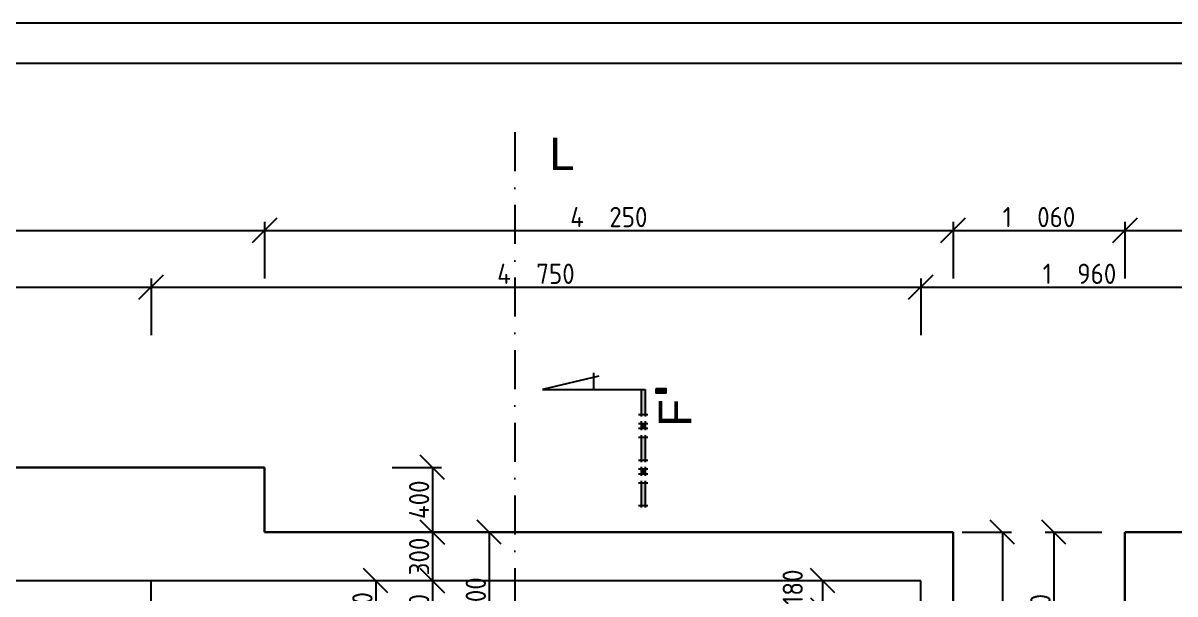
# Model space of a CAD drawing. Extents: x 4511820 to 5180432, y -1526536 to -944957.
# Drawn here: x 5148382 to 5155492, y -1440099 to -1436577 of the extents above; entities that cross this region are included whole.
import ezdxf

# ---------------------------------------------------------------- set-up
doc = ezdxf.new("R2010")
doc.units = 0
doc.header["$MEASUREMENT"] = 0
doc.linetypes.add('BODKOCIARKOVANA_3', pattern=[5.6, 3, -1.3, 0, -1.3])
doc.layers.get('0').update_dxf_attribs({"linetype": 'CONTINUOUS'})
doc.layers.get('Defpoints').update_dxf_attribs({"color": 61, "linetype": 'CONTINUOUS'})
for name, color, linetype in [('KÓTY', 4, 'CONTINUOUS'), ('MÚRY', 1, 'CONTINUOUS'), ('osi', 253, 'CONTINUOUS'), ('TENKÁ', 7, 'CONTINUOUS')]:
    doc.layers.add(name, color=color, linetype=linetype)
doc.styles.add('styl1', font='arial.ttf')
doc.styles.add('STYLE1', font='isocp.shx')
doc.dimstyles.new('STANDARD-50', dxfattribs={"dimtxt": 125, "dimasz": 150, "dimexe": 10, "dimexo": 200, "dimgap": 20, "dimtad": 1, "dimdsep": 46, "dimlunit": 6, "dimtxsty": 'STYLE1', "dimblk1": 'OBLIQUE', "dimblk2": 'OBLIQUE', "dimsah": 1, "dimcen": 2.5, "dimse1": 1, "dimse2": 1, "dimadec": 0, "dimazin": 0, "dimtfac": 1, "dimtmove": 1, "dimatfit": 3, "dimldrblk": 'OBLIQUE', "dimfxl": 1, "dimtolj": 1, "dimtzin": 0, "dimarcsym": 0})

# ---------------------------------------------------------------- blocks, each defined once
blk = doc.blocks.new('_OBLIQUE')
at = {"color": 0, "linetype": 'ByBlock'}
blk.add_line((-0.5, -0.5), (0.5, 0.5), dxfattribs=at)
blk = doc.blocks.new('*D37854')
at = {"layer": 'Defpoints', "color": 0}
for p in [(5149872.5, -1437856.5), (5135542.5, -1439318), (5149872.5, -1439318)]:
    blk.add_point(p, dxfattribs=at)
at = {"layer": 'KÓTY', "color": 0, "lineweight": -2}
blk.add_line((5135542.5, -1437856.5), (5149872.5, -1437856.5), dxfattribs=at)
at = {"layer": 'KÓTY', "color": 0, "linetype": 'ByBlock', "lineweight": -2, "xscale": 150, "yscale": 150, "zscale": 150, "rotation": 180}
blk.add_blockref('_OBLIQUE', (5135542.5, -1437856.5), dxfattribs=at)
at = {"layer": 'KÓTY', "color": 0, "linetype": 'ByBlock', "lineweight": -2, "xscale": 150, "yscale": 150, "zscale": 150}
blk.add_blockref('_OBLIQUE', (5149872.5, -1437856.5), dxfattribs=at)
at = {"layer": 'KÓTY', "color": 0, "insert": (5142707.5, -1437774), "char_height": 125, "attachment_point": 5, "style": 'STYLE1'}
blk.add_mtext('\\A1;14ﾠ330', dxfattribs=at)
blk = doc.blocks.new('*D37855')
at = {"layer": 'Defpoints', "color": 0}
for p in [(5154122.5, -1437856.5), (5149872.5, -1439318), (5154122.5, -1439718)]:
    blk.add_point(p, dxfattribs=at)
at = {"layer": 'KÓTY', "color": 0, "lineweight": -2}
blk.add_line((5149872.5, -1437856.5), (5154122.5, -1437856.5), dxfattribs=at)
at = {"layer": 'KÓTY', "color": 0, "linetype": 'ByBlock', "lineweight": -2, "xscale": 150, "yscale": 150, "zscale": 150, "rotation": 180}
blk.add_blockref('_OBLIQUE', (5149872.5, -1437856.5), dxfattribs=at)
at = {"layer": 'KÓTY', "color": 0, "linetype": 'ByBlock', "lineweight": -2, "xscale": 150, "yscale": 150, "zscale": 150}
blk.add_blockref('_OBLIQUE', (5154122.5, -1437856.5), dxfattribs=at)
at = {"layer": 'KÓTY', "color": 0, "insert": (5151997.5, -1437774), "char_height": 125, "attachment_point": 5, "style": 'STYLE1'}
blk.add_mtext('\\A1;4ﾠ250', dxfattribs=at)
blk = doc.blocks.new('*D37856')
at = {"layer": 'Defpoints', "color": 0}
for p in [(5155182.5, -1437856.5), (5154122.5, -1439718), (5155182.5, -1439718)]:
    blk.add_point(p, dxfattribs=at)
at = {"layer": 'KÓTY', "color": 0, "lineweight": -2}
blk.add_line((5154122.5, -1437856.5), (5155182.5, -1437856.5), dxfattribs=at)
at = {"layer": 'KÓTY', "color": 0, "linetype": 'ByBlock', "lineweight": -2, "xscale": 150, "yscale": 150, "zscale": 150, "rotation": 180}
blk.add_blockref('_OBLIQUE', (5154122.5, -1437856.5), dxfattribs=at)
at = {"layer": 'KÓTY', "color": 0, "linetype": 'ByBlock', "lineweight": -2, "xscale": 150, "yscale": 150, "zscale": 150}
blk.add_blockref('_OBLIQUE', (5155182.5, -1437856.5), dxfattribs=at)
at = {"layer": 'KÓTY', "color": 0, "insert": (5154652.5, -1437774), "char_height": 125, "attachment_point": 5, "style": 'STYLE1'}
blk.add_mtext('\\A1;1ﾠ060', dxfattribs=at)
blk = doc.blocks.new('*D37857')
at = {"layer": 'Defpoints', "color": 0}
for p in [(5156982.5, -1437856.5), (5155182.5, -1439718), (5156982.5, -1439718)]:
    blk.add_point(p, dxfattribs=at)
at = {"layer": 'KÓTY', "color": 0, "lineweight": -2}
blk.add_line((5155182.5, -1437856.5), (5156982.5, -1437856.5), dxfattribs=at)
at = {"layer": 'KÓTY', "color": 0, "linetype": 'ByBlock', "lineweight": -2, "xscale": 150, "yscale": 150, "zscale": 150, "rotation": 180}
blk.add_blockref('_OBLIQUE', (5155182.5, -1437856.5), dxfattribs=at)
at = {"layer": 'KÓTY', "color": 0, "linetype": 'ByBlock', "lineweight": -2, "xscale": 150, "yscale": 150, "zscale": 150}
blk.add_blockref('_OBLIQUE', (5156982.5, -1437856.5), dxfattribs=at)
at = {"layer": 'KÓTY', "color": 0, "insert": (5156082.5, -1437774), "char_height": 125, "attachment_point": 5, "style": 'STYLE1'}
blk.add_mtext('\\A1;1ﾠ800', dxfattribs=at)
blk = doc.blocks.new('*D39382')
at = {"layer": 'Defpoints', "color": 0}
for p in [(5153317.5, -1440018), (5153317.5, -1440018), (5153317.5, -1440198)]:
    blk.add_point(p, dxfattribs=at)
at = {"layer": 'KÓTY', "color": 0, "lineweight": -2}
blk.add_line((5153317.5, -1440198), (5153317.5, -1440018), dxfattribs=at)
at = {"layer": 'KÓTY', "color": 0, "linetype": 'ByBlock', "lineweight": -2, "xscale": 150, "yscale": 150, "zscale": 150}
for p, rotation in [((5153317.5, -1440018), 90), ((5153317.5, -1440198), 270)]:
    blk.add_blockref('_OBLIQUE', p, dxfattribs=dict(at, rotation=rotation))
at = {"layer": 'KÓTY', "color": 0, "insert": (5153132.5, -1440057.2), "char_height": 125, "attachment_point": 5, "rotation": 90, "style": 'STYLE1'}
blk.add_mtext('\\A1;180', dxfattribs=at)
blk = doc.blocks.new('*D39398')
at = {"layer": 'Defpoints', "color": 0}
for p in [(5154122.5, -1439718), (5154122.5, -1442548), (5154427, -1442548)]:
    blk.add_point(p, dxfattribs=at)
at = {"layer": 'KÓTY', "color": 0, "lineweight": -2}
blk.add_line((5154427, -1439718), (5154427, -1442548), dxfattribs=at)
at = {"layer": 'KÓTY', "color": 0, "linetype": 'ByBlock', "lineweight": -2, "xscale": 150, "yscale": 150, "zscale": 150}
for p, rotation in [((5154427, -1439718), 90), ((5154427, -1442548), 270)]:
    blk.add_blockref('_OBLIQUE', p, dxfattribs=dict(at, rotation=rotation))
at = {"layer": 'KÓTY', "color": 0, "insert": (5154331.5, -1441233.5), "char_height": 125, "attachment_point": 5, "rotation": 90, "style": 'STYLE1'}
blk.add_mtext('\\A1;2ﾠ830', dxfattribs=at)
blk = doc.blocks.new('*D39422')
at = {"layer": 'Defpoints', "color": 0}
for p in [(5155182.5, -1439718), (5154744, -1440908), (5155182.5, -1440908)]:
    blk.add_point(p, dxfattribs=at)
at = {"layer": 'KÓTY', "color": 0, "lineweight": -2}
blk.add_line((5154744, -1439718), (5154744, -1440908), dxfattribs=at)
at = {"layer": 'KÓTY', "color": 0, "linetype": 'ByBlock', "lineweight": -2, "xscale": 150, "yscale": 150, "zscale": 150}
for p, rotation in [((5154744, -1439718), 90), ((5154744, -1440908), 270)]:
    blk.add_blockref('_OBLIQUE', p, dxfattribs=dict(at, rotation=rotation))
at = {"layer": 'KÓTY', "color": 0, "insert": (5154661.5, -1440313), "char_height": 125, "attachment_point": 5, "rotation": 90, "style": 'STYLE1'}
blk.add_mtext('\\A1;1ﾠ190', dxfattribs=at)
blk = doc.blocks.new('*D39501')
at = {"layer": 'Defpoints', "color": 0}
for p in [(5149172.5, -1438206.5), (5136342.5, -1440018), (5149172.5, -1440018)]:
    blk.add_point(p, dxfattribs=at)
at = {"layer": 'KÓTY', "color": 0, "lineweight": -2}
blk.add_line((5136342.5, -1438206.5), (5149172.5, -1438206.5), dxfattribs=at)
at = {"layer": 'KÓTY', "color": 0, "linetype": 'ByBlock', "lineweight": -2, "xscale": 150, "yscale": 150, "zscale": 150, "rotation": 180}
blk.add_blockref('_OBLIQUE', (5136342.5, -1438206.5), dxfattribs=at)
at = {"layer": 'KÓTY', "color": 0, "linetype": 'ByBlock', "lineweight": -2, "xscale": 150, "yscale": 150, "zscale": 150}
blk.add_blockref('_OBLIQUE', (5149172.5, -1438206.5), dxfattribs=at)
at = {"layer": 'KÓTY', "color": 0, "insert": (5142757.5, -1438124), "char_height": 125, "attachment_point": 5, "style": 'STYLE1'}
blk.add_mtext('\\A1;12ﾠ830', dxfattribs=at)
blk = doc.blocks.new('*D39502')
at = {"layer": 'Defpoints', "color": 0}
for p in [(5153922.5, -1438206.5), (5149172.5, -1440018), (5153922.5, -1440018)]:
    blk.add_point(p, dxfattribs=at)
at = {"layer": 'KÓTY', "color": 0, "lineweight": -2}
blk.add_line((5149172.5, -1438206.5), (5153922.5, -1438206.5), dxfattribs=at)
at = {"layer": 'KÓTY', "color": 0, "linetype": 'ByBlock', "lineweight": -2, "xscale": 150, "yscale": 150, "zscale": 150, "rotation": 180}
blk.add_blockref('_OBLIQUE', (5149172.5, -1438206.5), dxfattribs=at)
at = {"layer": 'KÓTY', "color": 0, "linetype": 'ByBlock', "lineweight": -2, "xscale": 150, "yscale": 150, "zscale": 150}
blk.add_blockref('_OBLIQUE', (5153922.5, -1438206.5), dxfattribs=at)
at = {"layer": 'KÓTY', "color": 0, "insert": (5151547.5, -1438124), "char_height": 125, "attachment_point": 5, "style": 'STYLE1'}
blk.add_mtext('\\A1;4ﾠ750', dxfattribs=at)
blk = doc.blocks.new('*D39503')
at = {"layer": 'Defpoints', "color": 0}
for p in [(5155882.5, -1438206.5), (5155882.5, -1439918), (5153922.5, -1440018)]:
    blk.add_point(p, dxfattribs=at)
at = {"layer": 'KÓTY', "color": 0, "lineweight": -2}
blk.add_line((5153922.5, -1438206.5), (5155882.5, -1438206.5), dxfattribs=at)
at = {"layer": 'KÓTY', "color": 0, "linetype": 'ByBlock', "lineweight": -2, "xscale": 150, "yscale": 150, "zscale": 150, "rotation": 180}
blk.add_blockref('_OBLIQUE', (5153922.5, -1438206.5), dxfattribs=at)
at = {"layer": 'KÓTY', "color": 0, "linetype": 'ByBlock', "lineweight": -2, "xscale": 150, "yscale": 150, "zscale": 150}
blk.add_blockref('_OBLIQUE', (5155882.5, -1438206.5), dxfattribs=at)
at = {"layer": 'KÓTY', "color": 0, "insert": (5154902.5, -1438124), "char_height": 125, "attachment_point": 5, "style": 'STYLE1'}
blk.add_mtext('\\A1;1ﾠ960', dxfattribs=at)
blk = doc.blocks.new('*D39506')
at = {"layer": 'Defpoints', "color": 0}
for p in [(5151259, -1439718), (5151259, -1440718), (5151259, -1440718)]:
    blk.add_point(p, dxfattribs=at)
at = {"layer": 'KÓTY', "color": 0, "lineweight": -2}
blk.add_line((5151259, -1439718), (5151259, -1440718), dxfattribs=at)
at = {"layer": 'KÓTY', "color": 0, "linetype": 'ByBlock', "lineweight": -2, "xscale": 150, "yscale": 150, "zscale": 150}
for p, rotation in [((5151259, -1439718), 90), ((5151259, -1440718), 270)]:
    blk.add_blockref('_OBLIQUE', p, dxfattribs=dict(at, rotation=rotation))
at = {"layer": 'KÓTY', "color": 0, "insert": (5151176.5, -1440218), "char_height": 125, "attachment_point": 5, "rotation": 90, "style": 'STYLE1'}
blk.add_mtext('\\A1;1ﾠ000', dxfattribs=at)
blk = doc.blocks.new('*D39507')
at = {"layer": 'Defpoints', "color": 0}
for p in [(5151259, -1439718), (5150909, -1440018), (5151259, -1440018)]:
    blk.add_point(p, dxfattribs=at)
at = {"layer": 'KÓTY', "color": 0, "lineweight": -2}
blk.add_line((5150909, -1439718), (5150909, -1440018), dxfattribs=at)
at = {"layer": 'KÓTY', "color": 0, "linetype": 'ByBlock', "lineweight": -2, "xscale": 150, "yscale": 150, "zscale": 150}
for p, rotation in [((5150909, -1439718), 90), ((5150909, -1440018), 270)]:
    blk.add_blockref('_OBLIQUE', p, dxfattribs=dict(at, rotation=rotation))
at = {"layer": 'KÓTY', "color": 0, "insert": (5150826.5, -1439868), "char_height": 125, "attachment_point": 5, "rotation": 90, "style": 'STYLE1'}
blk.add_mtext('\\A1;300', dxfattribs=at)
blk = doc.blocks.new('*D39508')
at = {"layer": 'Defpoints', "color": 0}
for p in [(5150909, -1440018), (5150559, -1440398), (5150909, -1440398)]:
    blk.add_point(p, dxfattribs=at)
at = {"layer": 'KÓTY', "color": 0, "lineweight": -2}
blk.add_line((5150559, -1440018), (5150559, -1440398), dxfattribs=at)
at = {"layer": 'KÓTY', "color": 0, "linetype": 'ByBlock', "lineweight": -2, "xscale": 150, "yscale": 150, "zscale": 150}
for p, rotation in [((5150559, -1440018), 90), ((5150559, -1440398), 270)]:
    blk.add_blockref('_OBLIQUE', p, dxfattribs=dict(at, rotation=rotation))
at = {"layer": 'KÓTY', "color": 0, "insert": (5150476.5, -1440208), "char_height": 125, "attachment_point": 5, "rotation": 90, "style": 'STYLE1'}
blk.add_mtext('\\A1;380', dxfattribs=at)
blk = doc.blocks.new('*D39509')
at = {"layer": 'Defpoints', "color": 0}
for p in [(5150909, -1440018), (5150909, -1440418), (5150909, -1440418)]:
    blk.add_point(p, dxfattribs=at)
at = {"layer": 'KÓTY', "color": 0, "lineweight": -2}
blk.add_line((5150909, -1440018), (5150909, -1440418), dxfattribs=at)
at = {"layer": 'KÓTY', "color": 0, "linetype": 'ByBlock', "lineweight": -2, "xscale": 150, "yscale": 150, "zscale": 150}
for p, rotation in [((5150909, -1440018), 90), ((5150909, -1440418), 270)]:
    blk.add_blockref('_OBLIQUE', p, dxfattribs=dict(at, rotation=rotation))
at = {"layer": 'KÓTY', "color": 0, "insert": (5150826.5, -1440218), "char_height": 125, "attachment_point": 5, "rotation": 90, "style": 'STYLE1'}
blk.add_mtext('\\A1;400', dxfattribs=at)
blk = doc.blocks.new('*D39511')
at = {"layer": 'Defpoints', "color": 0}
for p in [(5149872.5, -1439318), (5149872.5, -1439718), (5150909, -1439718)]:
    blk.add_point(p, dxfattribs=at)
at = {"layer": 'KÓTY', "color": 0, "lineweight": -2}
blk.add_line((5150909, -1439318), (5150909, -1439718), dxfattribs=at)
at = {"layer": 'KÓTY', "color": 0, "linetype": 'ByBlock', "lineweight": -2, "xscale": 150, "yscale": 150, "zscale": 150}
for p, rotation in [((5150909, -1439318), 90), ((5150909, -1439718), 270)]:
    blk.add_blockref('_OBLIQUE', p, dxfattribs=dict(at, rotation=rotation))
at = {"layer": 'KÓTY', "color": 0, "insert": (5150826.5, -1439518), "char_height": 125, "attachment_point": 5, "rotation": 90, "style": 'STYLE1'}
blk.add_mtext('\\A1;400', dxfattribs=at)

msp = doc.modelspace()

# ---------------------------------------------------------------- hatches: boundary and pattern name
at = {"layer": 'TENKÁ'}
h = msp.add_hatch(color=256, dxfattribs=at)
h.dxf.hatch_style = 1
h.paths.add_polyline_path([(5152222.5, -1438991.682), (5152222.5, -1438838.057), (5152196.625, -1438838.057), (5152196.625, -1438991.682)])
h = msp.add_hatch(color=256, dxfattribs=at)
h.dxf.hatch_style = 1
h.paths.add_polyline_path([(5152222.5, -1438991.682), (5152222.5, -1438838.057), (5152196.625, -1438838.057), (5152196.625, -1438991.682)])
h = msp.add_hatch(color=256, dxfattribs=at)
h.dxf.hatch_style = 1
h.paths.add_polyline_path([(5152287.375, -1438857.432), (5152351, -1438857.432), (5152351, -1438833.807), (5152287.375, -1438833.807)])
h = msp.add_hatch(color=256, dxfattribs=at)
h.dxf.hatch_style = 1
h.paths.add_polyline_path([(5152287.375, -1438857.432), (5152351, -1438857.432), (5152351, -1438833.807), (5152287.375, -1438833.807)])
h = msp.add_hatch(color=256, dxfattribs=at)
h.dxf.hatch_style = 1
h.paths.add_polyline_path([(5152222.5, -1439046.557), (5152196.625, -1439046.557), (5152196.625, -1439076.807), (5152222.5, -1439076.807)])
h = msp.add_hatch(color=256, dxfattribs=at)
h.dxf.hatch_style = 1
h.paths.add_polyline_path([(5152222.5, -1439046.557), (5152196.625, -1439046.557), (5152196.625, -1439076.807), (5152222.5, -1439076.807)])
h = msp.add_hatch(color=256, dxfattribs=at)
h.dxf.hatch_style = 1
h.paths.add_polyline_path([(5152222.5, -1439272.807), (5152222.5, -1439131.682), (5152196.625, -1439131.682), (5152196.625, -1439272.807)])
h = msp.add_hatch(color=256, dxfattribs=at)
h.dxf.hatch_style = 1
h.paths.add_polyline_path([(5152222.5, -1439272.807), (5152222.5, -1439131.682), (5152196.625, -1439131.682), (5152196.625, -1439272.807)])
h = msp.add_hatch(color=256, dxfattribs=at)
h.dxf.hatch_style = 1
h.paths.add_polyline_path([(5152222.5, -1439327.682), (5152196.625, -1439327.682), (5152196.625, -1439357.932), (5152222.5, -1439357.932)])
h = msp.add_hatch(color=256, dxfattribs=at)
h.dxf.hatch_style = 1
h.paths.add_polyline_path([(5152222.5, -1439327.682), (5152196.625, -1439327.682), (5152196.625, -1439357.932), (5152222.5, -1439357.932)])
h = msp.add_hatch(color=256, dxfattribs=at)
h.dxf.hatch_style = 1
h.paths.add_polyline_path([(5152222.5, -1439412.807), (5152196.625, -1439412.807), (5152196.625, -1439553.932), (5152222.5, -1439553.932)])
h = msp.add_hatch(color=256, dxfattribs=at)
h.dxf.hatch_style = 1
h.paths.add_polyline_path([(5152222.5, -1439412.807), (5152196.625, -1439412.807), (5152196.625, -1439553.932), (5152222.5, -1439553.932)])

# ---------------------------------------------------------------- linework, layer by layer
at = {"layer": 'KÓTY'}
for p, q in [((5149872.5, -1437803.097), (5149872.5, -1438153.097)), ((5154122.5, -1437803.097), (5154122.5, -1438153.097)), ((5155182.5, -1437803.097), (5155182.5, -1438153.097)), ((5149172.5, -1438153.097), (5149172.5, -1438503.097)), ((5153922.5, -1438153.097), (5153922.5, -1438503.097)), ((5150660.5, -1439318), (5150965, -1439318)), ((5154178.5, -1439718), (5154483, -1439718)), ((5154690.597, -1439718), (5155040.597, -1439718))]:
    msp.add_line(p, q, dxfattribs=at)
at = {"layer": 'MÚRY', "linetype": 'Continuous', "lineweight": 30}
for p, q in [((5135542.5, -1439318), (5149872.5, -1439318)), ((5149872.5, -1439718), (5149872.5, -1439318)), ((5149872.5, -1439718), (5154122.5, -1439718)), ((5154122.5, -1439718), (5154122.5, -1442548)), ((5155182.5, -1446378), (5155182.5, -1439718)), ((5155182.5, -1439718), (5156982.5, -1439718))]:
    msp.add_line(p, q, dxfattribs=at)
at = {"layer": 'osi', "linetype": 'BODKOCIARKOVANA_3', "ltscale": 80}
msp.add_line((5151417.5, -1437250.906), (5151417.5, -1469178.809), dxfattribs=at)
at = {"layer": 'TENKÁ', "color": 7}
for p, q in [((5169932, -1436577.046), (5092166.96, -1436577.046)), ((5169682, -1436827.046), (5092416.96, -1436827.046))]:
    msp.add_line(p, q, dxfattribs=at)
at = {"layer": 'TENKÁ'}
for p, q in [((5151936.125, -1438754.932), (5151587.5, -1438838.057)), ((5151936.125, -1438754.932), (5151587.5, -1438838.057)), ((5151905, -1438838.057), (5151905, -1438734.807)), ((5151905, -1438838.057), (5151905, -1438734.807)), ((5151587.5, -1438838.057), (5152222.5, -1438838.057)), ((5151587.5, -1438838.057), (5152222.5, -1438838.057)), ((5152196.625, -1438838.057), (5152196.625, -1439004.182)), ((5152196.625, -1438838.057), (5152196.625, -1439004.182)), ((5152222.5, -1438838.057), (5152222.5, -1439004.182)), ((5152222.5, -1438838.057), (5152222.5, -1439004.182)), ((5152180.375, -1438991.682), (5152237.375, -1438991.682)), ((5152180.375, -1438991.682), (5152237.375, -1438991.682)), ((5152180.375, -1439046.557), (5152237.375, -1439046.557)), ((5152180.375, -1439046.557), (5152237.375, -1439046.557)), ((5152180.375, -1439076.807), (5152237.375, -1439076.807)), ((5152180.375, -1439076.807), (5152237.375, -1439076.807)), ((5152196.625, -1439034.057), (5152196.625, -1439089.307)), ((5152196.625, -1439034.057), (5152196.625, -1439089.307)), ((5152222.5, -1439034.057), (5152222.5, -1439089.307)), ((5152222.5, -1439034.057), (5152222.5, -1439089.307)), ((5152180.375, -1439131.682), (5152237.375, -1439131.682)), ((5152180.375, -1439131.682), (5152237.375, -1439131.682)), ((5152196.625, -1439119.182), (5152196.625, -1439285.307)), ((5152196.625, -1439119.182), (5152196.625, -1439285.307)), ((5152222.5, -1439119.182), (5152222.5, -1439285.307)), ((5152222.5, -1439119.182), (5152222.5, -1439285.307)), ((5152180.375, -1439272.807), (5152237.375, -1439272.807)), ((5152180.375, -1439272.807), (5152237.375, -1439272.807)), ((5152180.375, -1439327.682), (5152237.375, -1439327.682)), ((5152180.375, -1439327.682), (5152237.375, -1439327.682)), ((5152180.375, -1439357.932), (5152237.375, -1439357.932)), ((5152180.375, -1439357.932), (5152237.375, -1439357.932)), ((5152196.625, -1439315.182), (5152196.625, -1439370.432)), ((5152196.625, -1439315.182), (5152196.625, -1439370.432)), ((5152222.5, -1439315.182), (5152222.5, -1439370.432)), ((5152222.5, -1439315.182), (5152222.5, -1439370.432)), ((5152180.375, -1439412.807), (5152237.375, -1439412.807)), ((5152180.375, -1439412.807), (5152237.375, -1439412.807)), ((5152196.625, -1439400.307), (5152196.625, -1439566.432)), ((5152196.625, -1439400.307), (5152196.625, -1439566.432)), ((5152222.5, -1439400.307), (5152222.5, -1439566.432)), ((5152222.5, -1439400.307), (5152222.5, -1439566.432)), ((5152180.375, -1439553.932), (5152237.375, -1439553.932)), ((5152180.375, -1439553.932), (5152237.375, -1439553.932)), ((5153922.5, -1440198), (5153922.5, -1440018)), ((5153922.5, -1440198), (5153922.5, -1440018))]:
    msp.add_line(p, q, dxfattribs=at)
at = {"layer": 'TENKÁ', "linetype": 'Continuous', "lineweight": 25}
for p, q in [((5153922.5, -1440018), (5135942.5, -1440018)), ((5149172.5, -1440418), (5149172.5, -1440018))]:
    msp.add_line(p, q, dxfattribs=at)
at = {"layer": 'TENKÁ'}
msp.add_lwpolyline([(5152287.375, -1438833.807), (5152287.375, -1438857.432), (5152351, -1438857.432), (5152351, -1438833.807)], close=True, dxfattribs=at)
msp.add_lwpolyline([(5152287.375, -1438833.807), (5152287.375, -1438857.432), (5152351, -1438857.432), (5152351, -1438833.807)], close=True, dxfattribs=at)

# ---------------------------------------------------------------- texts
at = {"layer": 'TENKÁ', "ltscale": 0.25, "style": 'styl1'}
msp.add_text('L', height=200, dxfattribs=at).set_placement((5151630.054, -1437483.288))
msp.add_text('F', height=200, rotation=90, dxfattribs=at).set_placement((5152505.817, -1439067.294))
msp.add_text('F', height=200, rotation=90, dxfattribs=at).set_placement((5152505.817, -1439067.294))

# ---------------------------------------------------------------- dimensions: what is measured, and where the dimension line sits
at = {"layer": 'KÓTY'}
for base, p1, p2, picture, middle in [((5149872.5, -1437856.5), (5135542.5, -1439318), (5149872.5, -1439318), '*D37854', (5142707.5, -1437773.957)), ((5154122.5, -1437856.5), (5149872.5, -1439318), (5154122.5, -1439718), '*D37855', (5151997.5, -1437773.957)), ((5155182.5, -1437856.5), (5154122.5, -1439718), (5155182.5, -1439718), '*D37856', (5154652.5, -1437773.957)), ((5156982.5, -1437856.5), (5155182.5, -1439718), (5156982.5, -1439718), '*D37857', (5156082.5, -1437773.957)), ((5149172.5, -1438206.5), (5136342.5, -1440018), (5149172.5, -1440018), '*D39501', (5142757.5, -1438123.957)), ((5153922.5, -1438206.5), (5149172.5, -1440018), (5153922.5, -1440018), '*D39502', (5151547.5, -1438123.957)), ((5155882.5, -1438206.5), (5153922.5, -1440018), (5155882.5, -1439918), '*D39503', (5154902.5, -1438123.957))]:
    dim = msp.add_linear_dim(base=base, p1=p1, p2=p2, dimstyle='STANDARD-50', override={"dimtxsty": 'STYLE1', "dimldrblk": 'OBLIQUE'}, dxfattribs=at)
    dim.commit()
    dim.dimension.update_dxf_attribs({"geometry": picture, "text_midpoint": middle})
for base, p1, p2, picture, middle in [((5150909, -1439718), (5149872.5, -1439318), (5149872.5, -1439718), '*D39511', (5150826.5, -1439518)), ((5150909, -1440018), (5151259, -1439718), (5151259, -1440018), '*D39507', (5150826.5, -1439868)), ((5151259, -1440718), (5151259, -1439718), (5151259, -1440718), '*D39506', (5151176.457, -1440218)), ((5154744, -1440908), (5155182.5, -1439718), (5155182.5, -1440908), '*D39422', (5154661.457, -1440313)), ((5153317.5, -1440018), (5153317.5, -1440198), (5153317.5, -1440018), '*D39382', (5153132.5, -1440057.25)), ((5150559, -1440398), (5150909, -1440018), (5150909, -1440398), '*D39508', (5150476.5, -1440208)), ((5150909, -1440418), (5150909, -1440018), (5150909, -1440418), '*D39509', (5150826.5, -1440218))]:
    dim = msp.add_linear_dim(base=base, p1=p1, p2=p2, angle=90, dimstyle='STANDARD-50', override={"dimtxsty": 'STYLE1', "dimldrblk": 'OBLIQUE'}, dxfattribs=at)
    dim.commit()
    dim.dimension.update_dxf_attribs({"geometry": picture, "text_midpoint": middle})
dim = msp.add_linear_dim(base=(5154427, -1442548), p1=(5154122.5, -1439718), p2=(5154122.5, -1442548), angle=90, dimstyle='STANDARD-50', override={"dimtxsty": 'STYLE1', "dimldrblk": 'OBLIQUE'}, dxfattribs=at)
dim.commit()
dim.dimension.update_dxf_attribs({"geometry": '*D39398', "text_midpoint": (5154414, -1441233.5), "dimtype": 160})

doc.saveas('drawing.dxf')
